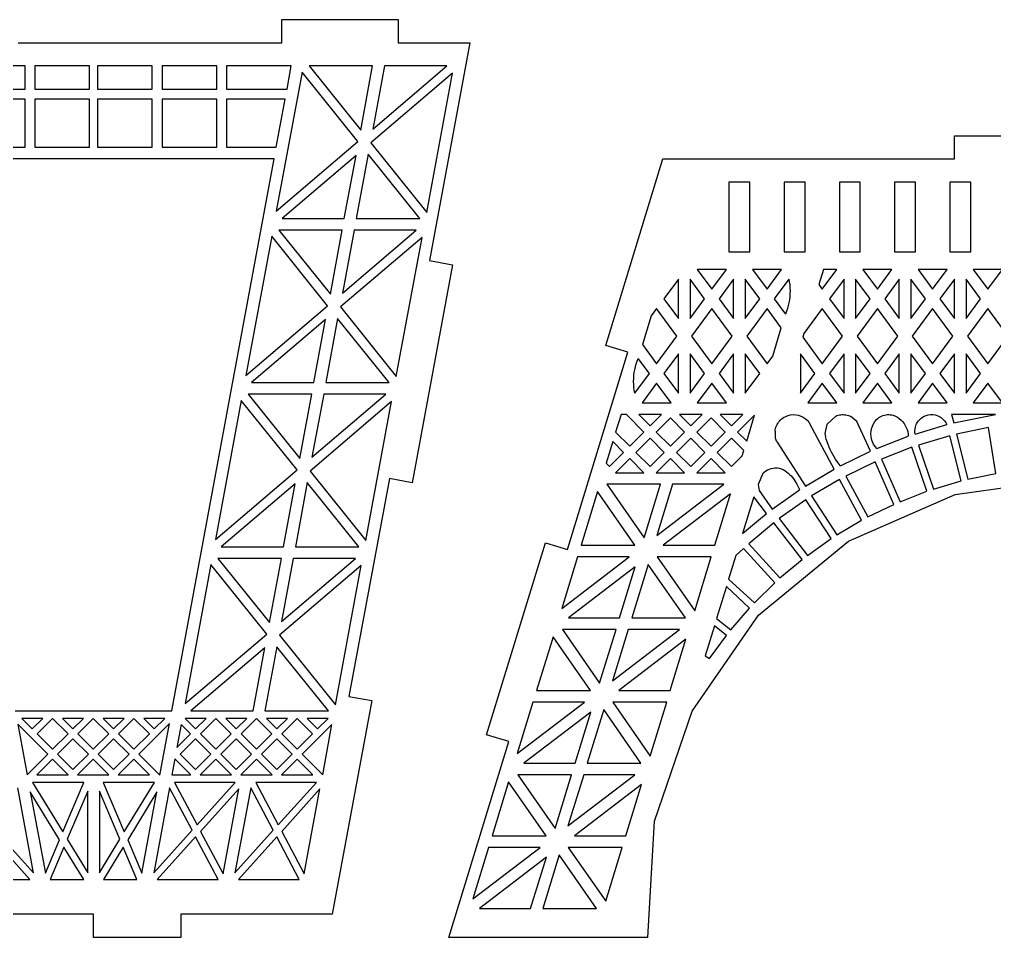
# Model space of a CAD drawing. Extents: x -20.3 to 20.3, y -19.2 to 19.2.
# Drawn here: x 0.85 to 10.15, y -19.24 to -10.48 of the extents above; entities that cross this region are included whole.
import ezdxf

# ---------------------------------------------------------------- set-up
doc = ezdxf.new("R2010")
doc.units = 0
doc.header["$MEASUREMENT"] = 0
doc.layers.get('0').update_dxf_attribs({"linetype": 'CONTINUOUS'})

msp = doc.modelspace()

# ---------------------------------------------------------------- linework, layer by layer
for p, q in [((3.353, -10.7054), (3.353, -10.4837)), ((3.353, -10.4837), (4.4618, -10.4837)), ((4.4618, -10.4837), (4.4618, -10.7054)), ((0.836, -10.7054), (3.353, -10.7054)), ((4.4618, -10.7054), (5.1479, -10.7054)), ((5.1479, -10.7054), (4.7626, -12.7844)), ((0.9026, -10.9272), (0.3814, -10.9272)), ((0.9026, -11.149), (0.9026, -10.9272)), ((1.518, -10.9272), (0.9968, -10.9272)), ((0.9968, -10.9272), (0.9968, -11.149)), ((1.518, -11.149), (1.518, -10.9272)), ((2.1167, -10.9272), (1.5956, -10.9272)), ((1.5956, -10.9272), (1.5956, -11.149)), ((2.1167, -11.149), (2.1167, -10.9272)), ((2.7321, -10.9272), (2.211, -10.9272)), ((2.211, -10.9272), (2.211, -11.149)), ((2.7321, -11.149), (2.7321, -10.9272)), ((2.8263, -10.9272), (2.8263, -11.149)), ((3.4431, -10.9272), (2.8263, -10.9272)), ((3.4029, -11.149), (3.4431, -10.9272)), ((3.6136, -10.9272), (4.1056, -11.5398)), ((4.2193, -10.9272), (3.6136, -10.9272)), ((4.1056, -11.5398), (4.2193, -10.9272)), ((4.3315, -10.9272), (4.2207, -11.5287)), ((4.2207, -11.5287), (4.9261, -10.9272)), ((4.9261, -10.9272), (4.3315, -10.9272)), ((3.5457, -10.9854), (3.3004, -12.3132)), ((4.0793, -11.6493), (3.5457, -10.9854)), ((4.9816, -10.9965), (4.2026, -11.6604)), ((4.7349, -12.3243), (4.9816, -10.9965)), ((0.3814, -11.149), (0.9026, -11.149)), ((0.9968, -11.149), (1.518, -11.149)), ((1.5956, -11.149), (2.1167, -11.149)), ((2.211, -11.149), (2.7321, -11.149)), ((2.8263, -11.149), (3.4029, -11.149)), ((0.9026, -11.2432), (0.3814, -11.2432)), ((0.9026, -11.7034), (0.9026, -11.2432)), ((0.9968, -11.2432), (0.9968, -11.7034)), ((1.518, -11.2432), (0.9968, -11.2432)), ((1.518, -11.7034), (1.518, -11.2432)), ((1.5956, -11.2432), (1.5956, -11.7034)), ((2.1167, -11.2432), (1.5956, -11.2432)), ((2.1167, -11.7034), (2.1167, -11.2432)), ((2.211, -11.2432), (2.211, -11.7034)), ((2.7321, -11.2432), (2.211, -11.2432)), ((2.7321, -11.7034), (2.7321, -11.2432)), ((3.3849, -11.2432), (2.8263, -11.2432)), ((2.8263, -11.2432), (2.8263, -11.7034)), ((3.3004, -11.7034), (3.3849, -11.2432)), ((9.77, -11.8142), (9.77, -11.5925)), ((9.77, -11.5925), (10.8788, -11.5925)), ((0.3814, -11.7034), (0.9026, -11.7034)), ((0.9968, -11.7034), (1.518, -11.7034)), ((1.5956, -11.7034), (2.1167, -11.7034)), ((2.211, -11.7034), (2.7321, -11.7034)), ((2.8263, -11.7034), (3.3004, -11.7034)), ((3.3004, -12.3132), (4.0793, -11.6493)), ((4.2026, -11.6604), (4.7349, -12.3243)), ((4.0613, -11.781), (3.3558, -12.3825)), ((3.949, -12.3825), (4.0613, -11.781)), ((4.1763, -11.7699), (4.0627, -12.3825)), ((4.6683, -12.3825), (4.1763, -11.7699)), ((6.4436, -13.5938), (6.9883, -11.8142)), ((6.9883, -11.8142), (9.77, -11.8142)), ((3.2796, -11.8142), (-0.166, -11.8142)), ((2.3038, -17.081), (3.2796, -11.8142)), ((7.8185, -12.036), (7.6189, -12.036)), ((7.6189, -12.036), (7.6189, -12.7012)), ((7.8185, -12.7012), (7.8185, -12.036)), ((8.3451, -12.036), (8.1456, -12.036)), ((8.1456, -12.036), (8.1456, -12.7012)), ((8.3452, -12.7012), (8.3451, -12.036)), ((8.6723, -12.036), (8.6722, -12.7012)), ((8.8718, -12.036), (8.6723, -12.036)), ((8.8719, -12.7012), (8.8718, -12.036)), ((9.3985, -12.036), (9.1989, -12.036)), ((9.1989, -12.036), (9.1989, -12.7012)), ((9.3985, -12.7012), (9.3985, -12.036)), ((9.9252, -12.036), (9.7256, -12.036)), ((9.7256, -12.036), (9.7256, -12.7012)), ((9.9252, -12.7012), (9.9252, -12.036)), ((3.3558, -12.3825), (3.949, -12.3825)), ((4.0627, -12.3825), (4.6683, -12.3825)), ((3.256, -12.5516), (3.0093, -13.8794)), ((3.7896, -13.2155), (3.256, -12.5516)), ((3.9282, -12.4934), (3.3239, -12.4934)), ((3.3239, -12.4934), (3.8159, -13.106)), ((3.8159, -13.106), (3.9282, -12.4934)), ((4.0419, -12.4934), (3.931, -13.0949)), ((3.931, -13.0949), (4.6351, -12.4934)), ((4.6351, -12.4934), (4.0419, -12.4934)), ((4.6919, -12.5627), (3.9116, -13.2266)), ((4.4452, -13.8905), (4.6919, -12.5627)), ((7.6189, -12.7012), (7.8185, -12.7012)), ((8.1456, -12.7012), (8.3452, -12.7012)), ((8.6722, -12.7012), (8.8719, -12.7012)), ((9.1989, -12.7012), (9.3985, -12.7012)), ((9.7256, -12.7012), (9.9252, -12.7012)), ((4.9816, -12.8246), (4.5963, -14.9036)), ((4.7626, -12.7844), (4.9816, -12.8246)), ((7.3167, -12.8676), (7.4554, -13.0561)), ((7.594, -12.8676), (7.3167, -12.8676)), ((7.4554, -13.0561), (7.594, -12.8676)), ((7.8434, -12.8676), (7.9821, -13.0561)), ((8.1207, -12.8676), (7.8434, -12.8676)), ((7.9821, -13.0561), (8.1207, -12.8676)), ((8.5212, -12.8676), (8.4768, -13.0117)), ((8.5087, -13.0561), (8.6473, -12.8676)), ((8.6473, -12.8676), (8.5212, -12.8676)), ((9.174, -12.8676), (8.8968, -12.8676)), ((8.8968, -12.8676), (9.0354, -13.0561)), ((9.0354, -13.0561), (9.174, -12.8676)), ((9.4235, -12.8676), (9.5621, -13.0561)), ((9.7006, -12.8676), (9.4235, -12.8676)), ((9.5621, -13.0561), (9.7006, -12.8676)), ((9.9502, -12.8676), (10.0887, -13.0561)), ((10.2273, -12.8676), (9.9502, -12.8676)), ((10.0887, -13.0561), (10.2273, -12.8676)), ((7.1366, -12.9604), (6.9979, -13.1489)), ((7.1366, -13.3374), (7.1366, -12.9604)), ((7.3861, -13.149), (7.2474, -12.9605)), ((7.2474, -12.9605), (7.2475, -13.3374)), ((7.6632, -12.9604), (7.5246, -13.1489)), ((7.6633, -13.3374), (7.6632, -12.9604)), ((7.7741, -12.9605), (7.7741, -13.3374)), ((7.9128, -13.1489), (7.7741, -12.9605)), ((8.1899, -12.9604), (8.0513, -13.1489)), ((8.1899, -12.9604), (8.1949, -12.9884)), ((8.1949, -12.9884), (8.1985, -13.0165)), ((8.1985, -13.0165), (8.2008, -13.0448)), ((8.4768, -13.0117), (8.5087, -13.0561)), ((8.7166, -12.9604), (8.578, -13.1489)), ((8.7166, -13.3374), (8.7166, -12.9604)), ((8.8275, -12.9605), (8.8275, -13.3374)), ((8.9661, -13.149), (8.8275, -12.9605)), ((9.2433, -12.9604), (9.1047, -13.1489)), ((9.2433, -13.3374), (9.2433, -12.9604)), ((9.4928, -13.149), (9.3542, -12.9604)), ((9.3542, -12.9604), (9.3542, -13.3374)), ((9.77, -12.9604), (9.6314, -13.1489)), ((9.7699, -13.3374), (9.77, -12.9604)), ((9.8809, -12.9604), (9.8808, -13.3374)), ((10.0194, -13.149), (9.8809, -12.9604)), ((8.201, -13.1015), (8.199, -13.1298)), ((8.2008, -13.0448), (8.2016, -13.0732)), ((8.2016, -13.0732), (8.201, -13.1015)), ((6.9979, -13.1489), (7.1366, -13.3374)), ((7.2475, -13.3374), (7.3861, -13.149)), ((7.5246, -13.1489), (7.6633, -13.3374)), ((7.7741, -13.3374), (7.9128, -13.1489)), ((8.0513, -13.1489), (8.1581, -13.2945)), ((8.1908, -13.186), (8.1847, -13.2137)), ((8.1956, -13.158), (8.1908, -13.186)), ((8.199, -13.1298), (8.1956, -13.158)), ((8.578, -13.1489), (8.7166, -13.3374)), ((8.8275, -13.3374), (8.9661, -13.149)), ((9.1047, -13.1489), (9.2433, -13.3374)), ((9.3542, -13.3374), (9.4928, -13.149)), ((9.6314, -13.1489), (9.7699, -13.3374)), ((9.8808, -13.3374), (10.0194, -13.149)), ((3.0093, -13.8794), (3.7896, -13.2155)), ((3.9116, -13.2266), (4.4452, -13.8905)), ((6.9286, -13.2418), (6.8774, -13.3111)), ((7.1227, -13.5051), (6.9286, -13.2418)), ((7.4553, -13.2418), (7.2613, -13.5051)), ((7.6494, -13.5051), (7.4553, -13.2418)), ((7.982, -13.2418), (7.788, -13.5051)), ((8.1179, -13.4261), (7.982, -13.2418)), ((8.1683, -13.268), (8.1581, -13.2945)), ((8.1771, -13.241), (8.1683, -13.268)), ((8.1847, -13.2137), (8.1771, -13.241)), ((8.5087, -13.2418), (8.3341, -13.4788)), ((8.7028, -13.5051), (8.5087, -13.2418)), ((9.0354, -13.2418), (8.8413, -13.5052)), ((9.2295, -13.5051), (9.0354, -13.2418)), ((9.5621, -13.2418), (9.368, -13.5051)), ((9.7561, -13.5051), (9.5621, -13.2418)), ((10.0888, -13.2418), (9.8947, -13.5051)), ((10.2828, -13.5051), (10.0888, -13.2418)), ((3.7702, -13.3471), (3.0647, -13.9487)), ((3.6593, -13.9487), (3.7702, -13.3471)), ((3.8852, -13.3361), (3.7716, -13.9487)), ((4.3773, -13.9487), (3.8852, -13.3361)), ((6.8774, -13.3111), (6.7942, -13.5855)), ((8.0361, -13.6964), (8.1179, -13.4261)), ((8.3341, -13.4788), (8.323, -13.5162)), ((6.9286, -13.7685), (7.1227, -13.5051)), ((7.2613, -13.5051), (7.4553, -13.7685)), ((7.4553, -13.7685), (7.6494, -13.5051)), ((7.788, -13.5051), (7.982, -13.7685)), ((8.323, -13.5162), (8.5087, -13.7684)), ((8.5087, -13.7684), (8.7028, -13.5051)), ((8.8413, -13.5052), (9.0354, -13.7684)), ((9.0354, -13.7684), (9.2295, -13.5051)), ((9.368, -13.5051), (9.5621, -13.7684)), ((9.5621, -13.7684), (9.7561, -13.5051)), ((9.8947, -13.5051), (10.0888, -13.7684)), ((10.0888, -13.7684), (10.2828, -13.5051)), ((6.079, -15.5425), (6.6556, -13.6576)), ((6.6556, -13.6576), (6.4436, -13.5938)), ((6.7942, -13.5855), (6.9286, -13.7685)), ((7.1366, -13.6728), (6.998, -13.8613)), ((7.1366, -14.0498), (7.1366, -13.6728)), ((7.2475, -13.6729), (7.2474, -14.0498)), ((7.386, -13.8613), (7.2475, -13.6729)), ((7.6633, -13.6728), (7.5247, -13.8613)), ((7.6632, -14.0498), (7.6633, -13.6728)), ((7.7742, -13.6729), (7.7741, -14.0498)), ((7.9127, -13.8613), (7.7742, -13.6729)), ((8.3008, -13.6729), (8.3008, -14.0498)), ((8.4394, -13.8613), (8.3008, -13.6729)), ((8.7166, -13.6729), (8.578, -13.8613)), ((8.7166, -14.0498), (8.7166, -13.6729)), ((8.8275, -13.6729), (8.8275, -14.0498)), ((8.9661, -13.8614), (8.8275, -13.6729)), ((9.2433, -13.6729), (9.1047, -13.8613)), ((9.2433, -14.0498), (9.2433, -13.6729)), ((9.3542, -13.6729), (9.3542, -14.0498)), ((9.4928, -13.8614), (9.3542, -13.6729)), ((9.77, -13.6729), (9.6313, -13.8613)), ((9.77, -14.0498), (9.77, -13.6729)), ((9.8808, -13.6729), (9.8809, -14.0498)), ((10.0195, -13.8614), (9.8808, -13.6729)), ((6.7346, -13.7703), (6.7436, -13.7435)), ((6.7436, -13.7435), (6.7541, -13.7172)), ((6.8594, -13.8613), (6.7541, -13.7172)), ((7.982, -13.7685), (8.0361, -13.6964)), ((6.712, -13.881), (6.7156, -13.8529)), ((6.7156, -13.8529), (6.7205, -13.8251)), ((6.7205, -13.8251), (6.7268, -13.7975)), ((6.7268, -13.7975), (6.7346, -13.7703)), ((3.0647, -13.9487), (3.6593, -13.9487)), ((3.7716, -13.9487), (4.3773, -13.9487)), ((6.7092, -13.9375), (6.7099, -13.9092)), ((6.71, -13.9657), (6.7092, -13.9375)), ((6.7099, -13.9092), (6.712, -13.881)), ((6.7208, -14.0499), (6.8594, -13.8613)), ((6.998, -13.8613), (7.1366, -14.0498)), ((7.2474, -14.0498), (7.386, -13.8613)), ((7.5247, -13.8613), (7.6632, -14.0498)), ((7.7741, -14.0498), (7.9127, -13.8613)), ((8.3008, -14.0498), (8.4394, -13.8613)), ((8.578, -13.8613), (8.7166, -14.0498)), ((8.8275, -14.0498), (8.9661, -13.8614)), ((9.1047, -13.8613), (9.2433, -14.0498)), ((9.3542, -14.0498), (9.4928, -13.8614)), ((9.6313, -13.8613), (9.77, -14.0498)), ((9.8809, -14.0498), (10.0195, -13.8614)), ((6.7122, -13.994), (6.71, -13.9657)), ((6.7158, -14.022), (6.7122, -13.994)), ((6.7208, -14.0499), (6.7158, -14.022)), ((6.9287, -13.9542), (6.7901, -14.1427)), ((7.0673, -14.1427), (6.9287, -13.9542)), ((7.4554, -13.9542), (7.3168, -14.1427)), ((7.5939, -14.1427), (7.4554, -13.9542)), ((8.5087, -13.9542), (8.3701, -14.1427)), ((8.6473, -14.1427), (8.5087, -13.9542)), ((9.0354, -13.9542), (8.8968, -14.1427)), ((9.174, -14.1427), (9.0354, -13.9542)), ((9.562, -13.9542), (9.4234, -14.1427)), ((9.7007, -14.1427), (9.562, -13.9542)), ((10.0887, -13.9542), (9.9501, -14.1427)), ((10.2274, -14.1427), (10.0887, -13.9542)), ((2.9663, -14.1178), (2.7196, -15.4456)), ((3.4986, -14.7817), (2.9663, -14.1178)), ((3.6385, -14.0596), (3.0329, -14.0596)), ((3.0329, -14.0596), (3.5249, -14.6722)), ((3.5249, -14.6722), (3.6385, -14.0596)), ((4.4008, -14.1289), (3.6219, -14.7927)), ((3.7522, -14.0596), (3.6399, -14.6611)), ((3.6399, -14.6611), (4.3454, -14.0596)), ((4.3454, -14.0596), (3.7522, -14.0596)), ((4.1555, -15.4566), (4.4008, -14.1289)), ((6.7901, -14.1427), (7.0673, -14.1427)), ((7.3168, -14.1427), (7.5939, -14.1427)), ((8.3701, -14.1427), (8.6473, -14.1427)), ((8.8968, -14.1427), (9.174, -14.1427)), ((9.4234, -14.1427), (9.7007, -14.1427)), ((9.9501, -14.1427), (10.2274, -14.1427)), ((6.5891, -14.2536), (6.5379, -14.4213)), ((6.6418, -14.2536), (6.5891, -14.2536)), ((6.8081, -14.4199), (6.6418, -14.2536)), ((6.9744, -14.2535), (6.7596, -14.2536)), ((6.7596, -14.2536), (6.8663, -14.3617)), ((6.8663, -14.3617), (6.9744, -14.2535)), ((7.0603, -14.2841), (6.9259, -14.4199)), ((7.1961, -14.4199), (7.0603, -14.2841)), ((7.3625, -14.2536), (7.1477, -14.2535)), ((7.1477, -14.2535), (7.2544, -14.3617)), ((7.2544, -14.3617), (7.3625, -14.2536)), ((7.4484, -14.2841), (7.314, -14.4199)), ((7.5843, -14.4199), (7.4484, -14.2841)), ((7.7505, -14.2536), (7.5358, -14.2536)), ((7.5358, -14.2536), (7.6425, -14.3617)), ((7.6425, -14.3617), (7.7505, -14.2536)), ((7.8628, -14.2577), (7.702, -14.4199)), ((7.788, -14.5058), (7.8628, -14.2577)), ((8.0916, -14.3275), (8.0997, -14.3172)), ((8.0997, -14.3172), (8.1084, -14.3075)), ((8.1084, -14.3075), (8.1179, -14.2985)), ((8.1179, -14.2985), (8.128, -14.2902)), ((8.128, -14.2902), (8.1387, -14.2827)), ((8.1387, -14.2827), (8.1603, -14.2708)), ((8.1603, -14.2708), (8.1834, -14.262)), ((8.1834, -14.262), (8.2074, -14.2563)), ((8.2074, -14.2563), (8.232, -14.2541)), ((8.232, -14.2541), (8.2567, -14.2551)), ((8.2567, -14.2551), (8.281, -14.2596)), ((8.281, -14.2596), (8.3045, -14.2673)), ((8.3045, -14.2673), (8.3267, -14.2781)), ((8.3267, -14.2781), (8.3472, -14.2919)), ((8.3472, -14.2919), (8.3656, -14.3083)), ((8.3656, -14.3083), (8.3817, -14.3271)), ((8.6376, -14.2675), (8.5531, -14.3478)), ((8.6376, -14.2675), (8.6492, -14.263)), ((8.6492, -14.263), (8.661, -14.2593)), ((8.661, -14.2593), (8.6731, -14.2565)), ((8.6731, -14.2565), (8.6854, -14.2546)), ((8.6854, -14.2546), (8.6977, -14.2536)), ((8.6977, -14.2536), (8.7101, -14.2536)), ((8.7101, -14.2536), (8.7225, -14.2544)), ((8.7225, -14.2544), (8.7348, -14.2561)), ((8.7348, -14.2561), (8.7469, -14.2587)), ((8.7469, -14.2587), (8.7588, -14.2621)), ((8.7588, -14.2621), (8.7705, -14.2664)), ((8.7705, -14.2664), (8.7817, -14.2716)), ((8.84, -14.3187), (8.7817, -14.2716)), ((8.9689, -14.6029), (8.84, -14.3187)), ((8.9976, -14.3406), (9.011, -14.3191)), ((9.011, -14.3191), (9.0271, -14.2993)), ((9.0271, -14.2993), (9.0378, -14.2897)), ((9.0378, -14.2897), (9.0492, -14.2811)), ((9.0492, -14.2811), (9.0615, -14.2736)), ((9.0615, -14.2736), (9.0743, -14.2671)), ((9.0743, -14.2671), (9.0877, -14.2619)), ((9.0877, -14.2619), (9.1014, -14.2579)), ((9.1014, -14.2579), (9.1155, -14.2551)), ((9.1155, -14.2551), (9.1298, -14.2536)), ((9.1298, -14.2536), (9.1441, -14.2534)), ((9.1441, -14.2534), (9.1584, -14.2545)), ((9.1584, -14.2545), (9.1726, -14.2569)), ((9.1726, -14.2569), (9.1865, -14.2605)), ((9.1865, -14.2605), (9.2066, -14.2689)), ((9.2066, -14.2689), (9.2257, -14.2792)), ((9.2257, -14.2792), (9.2437, -14.2914)), ((9.2437, -14.2914), (9.2604, -14.3054)), ((9.2604, -14.3054), (9.2756, -14.3209)), ((9.2756, -14.3209), (9.2891, -14.3379)), ((9.4181, -14.326), (9.428, -14.3123)), ((9.428, -14.3123), (9.4393, -14.2998)), ((9.4393, -14.2998), (9.4519, -14.2885)), ((9.4519, -14.2885), (9.4656, -14.2786)), ((9.4656, -14.2786), (9.4803, -14.2702)), ((9.4803, -14.2702), (9.5001, -14.2618)), ((9.5001, -14.2618), (9.5209, -14.2561)), ((9.5209, -14.2561), (9.5422, -14.2533)), ((9.5422, -14.2533), (9.5637, -14.2535)), ((9.5637, -14.2535), (9.585, -14.2566)), ((9.585, -14.2566), (9.6056, -14.2626)), ((9.6056, -14.2626), (9.6253, -14.2714)), ((9.6253, -14.2714), (9.6436, -14.2827)), ((9.6436, -14.2827), (9.6601, -14.2965)), ((9.6601, -14.2965), (9.6746, -14.3123)), ((9.6746, -14.3123), (9.6868, -14.33)), ((9.7437, -14.2536), (9.763, -14.3326)), ((10.1608, -14.2536), (9.7437, -14.2536)), ((9.763, -14.3326), (10.1608, -14.2536)), ((8.0583, -14.4116), (8.0604, -14.3987)), ((8.0583, -14.4116), (8.061, -14.474)), ((8.0604, -14.3987), (8.0634, -14.386)), ((8.0634, -14.386), (8.0673, -14.3735)), ((8.0673, -14.3735), (8.0721, -14.3614)), ((8.0721, -14.3614), (8.0778, -14.3496)), ((8.0778, -14.3496), (8.0843, -14.3383)), ((8.0843, -14.3383), (8.0916, -14.3275)), ((8.3817, -14.3271), (8.395, -14.3479)), ((8.6224, -14.7733), (8.395, -14.3479)), ((8.5531, -14.3478), (8.5351, -14.4337)), ((8.9734, -14.4385), (8.9747, -14.4131)), ((8.9747, -14.4131), (8.9793, -14.388)), ((8.9793, -14.388), (8.9869, -14.3638)), ((8.9869, -14.3638), (8.9976, -14.3406)), ((9.2891, -14.3379), (9.3009, -14.3563)), ((9.3009, -14.3563), (9.3107, -14.3757)), ((9.3107, -14.3757), (9.3185, -14.3959)), ((9.3185, -14.3959), (9.3242, -14.4169)), ((9.3242, -14.4169), (9.3278, -14.4384)), ((9.3924, -14.4056), (9.3941, -14.3888)), ((9.3925, -14.4225), (9.3924, -14.4056)), ((9.3941, -14.3888), (9.3976, -14.3722)), ((9.3943, -14.4393), (9.6965, -14.3492)), ((9.3976, -14.3722), (9.4027, -14.3561)), ((9.4027, -14.3561), (9.4096, -14.3407)), ((9.4096, -14.3407), (9.4181, -14.326)), ((9.6868, -14.33), (9.6965, -14.3492)), ((10.0943, -14.3769), (9.7908, -14.4406)), ((10.1664, -14.8149), (10.0943, -14.3769)), ((6.5101, -14.5114), (6.4477, -14.7179)), ((6.6141, -14.6139), (6.5101, -14.5114)), ((6.5379, -14.4213), (6.6723, -14.5557)), ((6.6723, -14.5557), (6.8081, -14.4199)), ((6.8663, -14.4781), (6.7318, -14.6139)), ((7.0021, -14.6139), (6.8663, -14.4781)), ((6.9259, -14.4199), (7.0603, -14.5557)), ((7.0603, -14.5557), (7.1961, -14.4199)), ((7.2544, -14.4781), (7.12, -14.6139)), ((7.3902, -14.6139), (7.2544, -14.4781)), ((7.314, -14.4199), (7.4484, -14.5557)), ((7.4484, -14.5557), (7.5843, -14.4199)), ((7.6424, -14.4781), (7.508, -14.6139)), ((7.7603, -14.5959), (7.6424, -14.4781)), ((7.702, -14.4199), (7.788, -14.5058)), ((8.061, -14.474), (8.0707, -14.503)), ((8.0707, -14.503), (8.0776, -14.5183)), ((8.5351, -14.4337), (8.5392, -14.4642)), ((8.5467, -14.4894), (8.5392, -14.4642)), ((8.555, -14.5143), (8.5467, -14.4894)), ((8.9752, -14.4639), (8.9734, -14.4385)), ((8.9803, -14.4888), (8.9752, -14.4639)), ((8.9884, -14.5129), (8.9803, -14.4888)), ((9.0298, -14.5765), (9.3292, -14.4601)), ((9.3278, -14.4384), (9.3292, -14.4601)), ((9.3943, -14.4393), (9.3925, -14.4225)), ((9.7256, -14.4559), (9.4276, -14.5446)), ((9.8337, -14.8869), (9.7256, -14.4559)), ((9.7908, -14.4406), (9.8989, -14.8704)), ((7.7436, -14.6472), (7.7603, -14.5959)), ((8.0776, -14.5183), (8.3479, -14.9368)), ((8.5642, -14.5389), (8.555, -14.5143)), ((8.5742, -14.5632), (8.5642, -14.5389)), ((8.585, -14.5871), (8.5742, -14.5632)), ((8.5966, -14.6107), (8.585, -14.5871)), ((8.682, -14.7428), (8.9689, -14.6029)), ((8.9995, -14.5358), (8.9884, -14.5129)), ((9.0134, -14.5571), (8.9995, -14.5358)), ((9.0298, -14.5765), (9.0134, -14.5571)), ((9.3639, -14.5654), (9.0742, -14.6777)), ((9.508, -14.9854), (9.3639, -14.5654)), ((9.4276, -14.5446), (9.5704, -14.9646)), ((6.4782, -14.7498), (6.6141, -14.6139)), ((6.6722, -14.6722), (6.5378, -14.808)), ((6.8081, -14.808), (6.6722, -14.6722)), ((6.7318, -14.6139), (6.8663, -14.7497)), ((6.8663, -14.7497), (7.0021, -14.6139)), ((7.0604, -14.6721), (6.9259, -14.808)), ((7.1962, -14.8079), (7.0604, -14.6721)), ((7.12, -14.6139), (7.2544, -14.7498)), ((7.2544, -14.7498), (7.3902, -14.6139)), ((7.4484, -14.6721), (7.314, -14.8079)), ((7.5842, -14.808), (7.4484, -14.6721)), ((7.508, -14.6139), (7.6424, -14.7498)), ((7.6424, -14.7498), (7.7436, -14.6472)), ((8.6089, -14.6339), (8.5966, -14.6107)), ((8.6221, -14.6566), (8.6089, -14.6339)), ((8.636, -14.6789), (8.6221, -14.6566)), ((8.6506, -14.7007), (8.636, -14.6789)), ((9.0742, -14.6777), (9.2516, -15.0851)), ((2.7196, -15.4456), (3.4986, -14.7817)), ((6.4477, -14.7179), (6.4782, -14.7498)), ((7.9708, -14.7911), (7.9873, -14.7812)), ((7.9873, -14.7812), (8.0048, -14.7733)), ((8.0048, -14.7733), (8.0231, -14.7674)), ((8.0231, -14.7674), (8.0419, -14.7637)), ((8.0419, -14.7637), (8.0611, -14.7621)), ((8.0611, -14.7621), (8.0803, -14.7628)), ((8.0803, -14.7628), (8.0993, -14.7657)), ((8.0993, -14.7657), (8.1178, -14.7708)), ((8.1178, -14.7708), (8.1356, -14.778)), ((8.1356, -14.778), (8.1525, -14.7872)), ((8.1525, -14.7872), (8.1682, -14.7989)), ((8.3479, -14.9368), (8.6224, -14.7733)), ((8.6659, -14.722), (8.6506, -14.7007)), ((8.682, -14.7428), (8.6659, -14.722)), ((9.0132, -14.704), (8.7332, -14.8398)), ((9.1906, -15.1115), (9.0132, -14.704)), ((3.6219, -14.7927), (4.1555, -15.4566)), ((4.3787, -14.8634), (3.9934, -16.9424)), ((4.5963, -14.9036), (4.3787, -14.8634)), ((6.5378, -14.808), (6.8081, -14.808)), ((6.9259, -14.808), (7.1962, -14.8079)), ((7.314, -14.8079), (7.5842, -14.808)), ((7.9418, -14.8163), (7.8975, -14.9217)), ((7.9418, -14.8163), (7.9556, -14.8029)), ((7.9556, -14.8029), (7.9708, -14.7911)), ((8.1682, -14.7989), (8.1833, -14.8115)), ((8.1833, -14.8115), (8.1977, -14.8248)), ((8.1977, -14.8248), (8.2114, -14.8389)), ((8.2114, -14.8389), (8.2244, -14.8537)), ((8.2244, -14.8537), (8.2365, -14.8691)), ((8.2365, -14.8691), (8.2478, -14.8851)), ((8.675, -14.8717), (8.4076, -15.0297)), ((8.8843, -15.2626), (8.675, -14.8717)), ((8.7332, -14.8398), (8.944, -15.2307)), ((9.7778, -15.016), (10.8788, -14.8634)), ((9.8989, -14.8704), (10.1664, -14.8149)), ((3.4805, -14.9133), (2.7751, -15.5149)), ((3.3697, -15.5149), (3.4805, -14.9133)), ((3.5956, -14.9022), (3.4819, -15.5149)), ((4.0876, -15.5149), (3.5956, -14.9022)), ((6.9661, -14.9189), (6.4533, -14.9188)), ((6.4533, -14.9188), (6.8095, -15.4303)), ((6.8095, -15.4303), (6.9661, -14.9189)), ((6.9315, -15.4067), (7.5704, -14.9188)), ((7.0811, -14.9188), (6.9315, -15.4067)), ((7.5704, -14.9188), (7.0811, -14.9188)), ((7.8975, -14.9217), (7.9058, -14.9785)), ((8.0305, -15.1572), (8.2911, -14.9729)), ((8.2478, -14.8851), (8.2583, -14.9017)), ((8.2583, -14.9017), (8.2679, -14.9188)), ((8.2679, -14.9188), (8.2766, -14.9365)), ((8.2766, -14.9365), (8.2843, -14.9545)), ((8.2843, -14.9545), (8.2911, -14.9729)), ((9.5704, -14.9646), (9.8337, -14.8869)), ((6.3646, -14.9868), (6.2079, -15.501)), ((6.7222, -15.501), (6.3646, -14.9868)), ((7.6328, -15.0103), (6.9924, -15.501)), ((7.483, -15.501), (7.6328, -15.0103)), ((7.8559, -15.0394), (7.7492, -15.3873)), ((7.9779, -15.1975), (7.8559, -15.0394)), ((7.9058, -14.9785), (8.0305, -15.1572)), ((8.3521, -15.0658), (8.0984, -15.2446)), ((8.5932, -15.4372), (8.3521, -15.0658)), ((8.4076, -15.0297), (8.6487, -15.4012)), ((8.7599, -15.4624), (9.7778, -15.016)), ((9.2516, -15.0851), (9.508, -14.9854)), ((8.944, -15.2307), (9.1906, -15.1115)), ((7.7492, -15.3873), (7.9779, -15.1975)), ((8.0984, -15.2446), (8.3688, -15.5966)), ((8.0458, -15.2861), (7.8074, -15.4857)), ((8.3161, -15.6368), (8.0458, -15.2861)), ((8.6487, -15.4012), (8.8843, -15.2626)), ((8.3688, -15.5966), (8.5932, -15.4372)), ((2.7751, -15.5149), (3.3697, -15.5149)), ((3.4819, -15.5149), (4.0876, -15.5149)), ((5.307, -17.3083), (5.867, -15.4774)), ((5.867, -15.4774), (6.079, -15.5425)), ((6.2079, -15.501), (6.7222, -15.501)), ((6.9924, -15.501), (7.483, -15.501)), ((7.7575, -15.53), (7.6855, -15.598)), ((8.0555, -15.8585), (7.7575, -15.53)), ((7.8074, -15.4857), (8.1054, -15.8128)), ((7.9018, -16.1689), (8.7599, -15.4624)), ((3.3489, -15.6257), (2.7432, -15.6257)), ((2.7432, -15.6257), (3.2352, -16.2383)), ((3.2352, -16.2383), (3.3489, -15.6257)), ((3.4611, -15.6257), (3.3502, -16.2273)), ((3.3502, -16.2273), (4.0557, -15.6257)), ((4.0557, -15.6257), (3.4611, -15.6257)), ((6.1733, -15.6118), (6.0236, -16.1025)), ((6.0236, -16.1025), (6.6653, -15.6119)), ((6.6653, -15.6119), (6.1733, -15.6118)), ((7.4498, -15.6119), (6.9342, -15.6118)), ((6.9342, -15.6118), (7.2918, -16.1261)), ((7.2918, -16.1261), (7.4498, -15.6119)), ((7.6855, -15.598), (7.6161, -15.8226)), ((2.6753, -15.6839), (2.4299, -17.0117)), ((3.2089, -16.3478), (2.6753, -15.6839)), ((4.1112, -15.695), (3.3322, -16.3589)), ((3.8658, -17.0228), (4.1112, -15.695)), ((6.7249, -15.7061), (6.0874, -16.194)), ((6.5752, -16.194), (6.7249, -15.7061)), ((6.8483, -15.6825), (6.6917, -16.194)), ((7.2031, -16.194), (6.8483, -15.6825)), ((8.1054, -15.8128), (8.3161, -15.6368)), ((7.5953, -15.8932), (7.5011, -16.2009)), ((7.8157, -16.0997), (7.5953, -15.8932)), ((7.6161, -15.8226), (7.8614, -16.0512)), ((7.8614, -16.0512), (8.0555, -15.8585)), ((7.2682, -17.0822), (7.9018, -16.1689)), ((7.6369, -16.3076), (7.8157, -16.0997)), ((6.0874, -16.194), (6.5752, -16.194)), ((6.6917, -16.194), (7.2031, -16.194)), ((7.4803, -16.2688), (7.393, -16.5544)), ((7.5953, -16.3603), (7.4803, -16.2688)), ((7.5011, -16.2009), (7.6369, -16.3076)), ((2.4299, -17.0117), (3.2089, -16.3478)), ((3.3322, -16.3589), (3.8658, -17.0228)), ((6.542, -16.3049), (6.0292, -16.3048)), ((6.0292, -16.3048), (6.3853, -16.8163)), ((6.3853, -16.8163), (6.542, -16.3049)), ((6.657, -16.3049), (6.5073, -16.7927)), ((6.5073, -16.7927), (7.1463, -16.3049)), ((7.1463, -16.3049), (6.657, -16.3049)), ((7.4346, -16.5821), (7.5953, -16.3603)), ((5.9405, -16.3728), (5.7838, -16.887)), ((6.298, -16.8869), (5.9405, -16.3728)), ((7.2087, -16.3964), (6.5683, -16.887)), ((7.0589, -16.887), (7.2087, -16.3964)), ((3.1909, -16.4795), (2.4854, -17.081)), ((3.08, -17.081), (3.1909, -16.4795)), ((3.3059, -16.4684), (3.1922, -17.081)), ((3.7979, -17.081), (3.3059, -16.4684)), ((7.393, -16.5544), (7.4346, -16.5821)), ((5.7838, -16.887), (6.298, -16.8869)), ((6.5683, -16.887), (7.0589, -16.887)), ((4.211, -16.9826), (3.834, -19.0214)), ((3.9934, -16.9424), (4.211, -16.9826)), ((5.7492, -16.9979), (5.5995, -17.4885)), ((5.5995, -17.4885), (6.2412, -16.9979)), ((6.2412, -16.9979), (5.7492, -16.9979)), ((7.0257, -16.9978), (6.5101, -16.9978)), ((6.5101, -16.9978), (6.8677, -17.5121)), ((6.8677, -17.5121), (7.0257, -16.9978)), ((0.8097, -17.081), (2.3038, -17.081)), ((2.4854, -17.081), (3.08, -17.081)), ((3.1922, -17.081), (3.7979, -17.081)), ((6.3008, -17.0921), (5.6633, -17.5799)), ((6.1511, -17.58), (6.3008, -17.0921)), ((6.4242, -17.0685), (6.2676, -17.58)), ((6.779, -17.58), (6.4242, -17.0685)), ((6.9071, -18.1334), (7.2682, -17.0822)), ((1.1188, -17.4941), (0.8333, -17.2085)), ((0.8333, -17.2085), (0.922, -17.6909)), ((1.0717, -17.1531), (0.8721, -17.1531)), ((0.8721, -17.1531), (0.9719, -17.2529)), ((0.9719, -17.2529), (1.0717, -17.1531)), ((1.1659, -17.1531), (1.019, -17.3)), ((1.3128, -17.3), (1.1659, -17.1531)), ((1.4597, -17.1531), (1.2602, -17.1531)), ((1.2602, -17.1531), (1.36, -17.2529)), ((1.36, -17.2529), (1.4597, -17.1531)), ((1.554, -17.1531), (1.4071, -17.3)), ((1.7009, -17.3), (1.554, -17.1531)), ((1.8478, -17.1531), (1.6482, -17.1531)), ((1.6482, -17.1531), (1.748, -17.2529)), ((1.748, -17.2529), (1.8478, -17.1531)), ((1.9421, -17.1531), (1.7952, -17.3)), ((2.089, -17.3), (1.9421, -17.1531)), ((2.2816, -17.2016), (1.9892, -17.4941)), ((2.2359, -17.1531), (2.0363, -17.1531)), ((2.0363, -17.1531), (2.1361, -17.2529)), ((2.1361, -17.2529), (2.2359, -17.1531)), ((2.1902, -17.695), (2.2816, -17.2016)), ((2.6295, -17.1531), (2.4299, -17.1531)), ((2.4299, -17.1531), (2.5297, -17.2529)), ((2.5297, -17.2529), (2.6295, -17.1531)), ((2.7238, -17.1531), (2.5769, -17.3)), ((2.8707, -17.3), (2.7238, -17.1531)), ((3.0176, -17.1531), (2.818, -17.1531)), ((2.818, -17.1531), (2.9178, -17.2529)), ((2.9178, -17.2529), (3.0176, -17.1531)), ((3.1119, -17.1531), (2.9649, -17.3)), ((3.2588, -17.3), (3.1119, -17.1531)), ((3.2061, -17.1531), (3.3059, -17.2529)), ((3.4057, -17.1531), (3.2061, -17.1531)), ((3.3059, -17.2529), (3.4057, -17.1531)), ((3.4999, -17.1531), (3.353, -17.3)), ((3.6469, -17.3), (3.4999, -17.1531)), ((3.7938, -17.1531), (3.5942, -17.1531)), ((3.5942, -17.1531), (3.694, -17.2529)), ((3.694, -17.2529), (3.7938, -17.1531)), ((1.019, -17.3), (1.1659, -17.4469)), ((1.1659, -17.4469), (1.3128, -17.3)), ((1.4071, -17.3), (1.554, -17.4469)), ((1.554, -17.4469), (1.7009, -17.3)), ((1.7952, -17.3), (1.9421, -17.4469)), ((1.9421, -17.4469), (2.089, -17.3)), ((2.3925, -17.2099), (2.3523, -17.4303)), ((2.3523, -17.4303), (2.4826, -17.3)), ((2.4826, -17.3), (2.3925, -17.2099)), ((2.5769, -17.3), (2.7238, -17.4469)), ((2.7238, -17.4469), (2.8707, -17.3)), ((2.9649, -17.3), (3.1119, -17.4469)), ((3.1119, -17.4469), (3.2588, -17.3)), ((3.353, -17.3), (3.4999, -17.4469)), ((3.4999, -17.4469), (3.6469, -17.3)), ((3.8312, -17.2113), (3.5471, -17.4941)), ((3.7425, -17.6895), (3.8312, -17.2113)), ((1.36, -17.3471), (1.213, -17.4941)), ((1.5069, -17.4941), (1.36, -17.3471)), ((1.748, -17.3471), (1.6011, -17.4941)), ((1.8949, -17.4941), (1.748, -17.3471)), ((2.5297, -17.3471), (2.3828, -17.4941)), ((2.6767, -17.4941), (2.5297, -17.3471)), ((2.9178, -17.3471), (2.7709, -17.4941)), ((3.0647, -17.4941), (2.9178, -17.3471)), ((3.3059, -17.3471), (3.159, -17.4941)), ((3.4528, -17.4941), (3.3059, -17.3471)), ((4.9467, -19.2432), (5.5191, -17.372)), ((5.5191, -17.372), (5.307, -17.3083)), ((0.922, -17.6909), (1.1188, -17.4941)), ((1.1659, -17.5412), (1.0162, -17.6909)), ((1.3156, -17.6909), (1.1659, -17.5412)), ((1.213, -17.4941), (1.36, -17.641)), ((1.36, -17.641), (1.5069, -17.4941)), ((1.554, -17.5412), (1.4043, -17.6909)), ((1.7037, -17.6909), (1.554, -17.5412)), ((1.6011, -17.4941), (1.748, -17.641)), ((1.748, -17.641), (1.8949, -17.4941)), ((1.9421, -17.5412), (1.7924, -17.6909)), ((2.0918, -17.6909), (1.9421, -17.5412)), ((1.9892, -17.4941), (2.1902, -17.695)), ((2.3329, -17.537), (2.3038, -17.6909)), ((2.4854, -17.6909), (2.3329, -17.537)), ((2.3828, -17.4941), (2.5297, -17.641)), ((2.5297, -17.641), (2.6767, -17.4941)), ((2.7238, -17.5412), (2.5741, -17.6909)), ((2.8735, -17.6909), (2.7238, -17.5412)), ((2.7709, -17.4941), (2.9178, -17.641)), ((2.9178, -17.641), (3.0647, -17.4941)), ((3.1119, -17.5412), (2.9622, -17.6909)), ((3.2615, -17.6909), (3.1119, -17.5412)), ((3.159, -17.4941), (3.3059, -17.641)), ((3.3059, -17.641), (3.4528, -17.4941)), ((3.4999, -17.5412), (3.3502, -17.6909)), ((3.6496, -17.6909), (3.4999, -17.5412)), ((3.5471, -17.4941), (3.7425, -17.6895)), ((5.6633, -17.5799), (6.1511, -17.58)), ((6.2676, -17.58), (6.779, -17.58)), ((1.4653, -17.7629), (0.9746, -17.7629)), ((0.9746, -17.7629), (1.2643, -18.2356)), ((1.0162, -17.6909), (1.3156, -17.6909)), ((1.2643, -18.2356), (1.4653, -17.7629)), ((1.4043, -17.6909), (1.7037, -17.6909)), ((1.6482, -17.7629), (1.8492, -18.2356)), ((2.1389, -17.7629), (1.6482, -17.7629)), ((1.7924, -17.6909), (2.0918, -17.6909)), ((1.8492, -18.2356), (2.1389, -17.7629)), ((2.3038, -17.6909), (2.4854, -17.6909)), ((2.3288, -17.7629), (2.5436, -18.1677)), ((2.9081, -17.7629), (2.3288, -17.7629)), ((2.5436, -18.1677), (2.9081, -17.7629)), ((2.5741, -17.6909), (2.8735, -17.6909)), ((2.9622, -17.6909), (3.2615, -17.6909)), ((3.1035, -17.7629), (3.3184, -18.1677)), ((3.6829, -17.7629), (3.1035, -17.7629)), ((3.3184, -18.1677), (3.6829, -17.7629)), ((3.3502, -17.6909), (3.6496, -17.6909)), ((5.5163, -17.7588), (5.3597, -18.273)), ((5.8739, -18.273), (5.5163, -17.7588)), ((6.1178, -17.6908), (5.6051, -17.6909)), ((5.6051, -17.6909), (5.9612, -18.2023)), ((5.9612, -18.2023), (6.1178, -17.6908)), ((6.2329, -17.6909), (6.0832, -18.1787)), ((6.0832, -18.1787), (6.7221, -17.6909)), ((6.7221, -17.6909), (6.2329, -17.6909)), ((0.983, -18.6264), (0.8333, -17.8156)), ((0.9525, -17.8544), (1.0966, -18.6292)), ((1.2311, -18.3118), (0.9525, -17.8544)), ((1.5013, -17.8475), (1.3059, -18.3063)), ((1.5013, -18.625), (1.5013, -17.8475)), ((1.8076, -18.3063), (1.6122, -17.8475)), ((1.6122, -17.8475), (1.6122, -18.625)), ((2.1611, -17.8544), (1.8825, -18.3118)), ((2.0169, -18.6292), (2.1611, -17.8544)), ((2.2803, -17.8156), (2.1306, -18.6264)), ((2.4965, -18.2203), (2.2803, -17.8156)), ((2.9414, -17.8253), (2.5769, -18.2314)), ((2.7917, -18.6361), (2.9414, -17.8253)), ((3.0564, -17.8156), (2.9053, -18.6264)), ((3.2712, -18.2203), (3.0564, -17.8156)), ((3.7162, -17.8253), (3.3516, -18.2314)), ((3.5665, -18.6361), (3.7162, -17.8253)), ((6.7845, -17.7823), (6.1442, -18.2729)), ((6.6348, -18.2729), (6.7845, -17.7823)), ((6.8455, -19.2432), (6.9071, -18.1334)), ((0.6171, -18.2203), (0.983, -18.6264)), ((2.1306, -18.6264), (2.4965, -18.2203)), ((2.5769, -18.2314), (2.7917, -18.6361)), ((2.9053, -18.6264), (3.2712, -18.2203)), ((3.3516, -18.2314), (3.5665, -18.6361)), ((0.9497, -18.6888), (0.5838, -18.2841)), ((1.0966, -18.6292), (1.2311, -18.3118)), ((1.3059, -18.3063), (1.5013, -18.625)), ((1.6122, -18.625), (1.8076, -18.3063)), ((1.8825, -18.3118), (2.0169, -18.6292)), ((2.5297, -18.2841), (2.1638, -18.6888)), ((2.7446, -18.6888), (2.5297, -18.2841)), ((3.3045, -18.2841), (2.9386, -18.6888)), ((3.5193, -18.6888), (3.3045, -18.2841)), ((5.3597, -18.273), (5.8739, -18.273)), ((6.1442, -18.2729), (6.6348, -18.2729)), ((1.274, -18.3811), (1.1437, -18.6888)), ((1.4625, -18.6888), (1.274, -18.3811)), ((1.8395, -18.3811), (1.651, -18.6888)), ((1.9698, -18.6888), (1.8395, -18.3811)), ((5.325, -18.3839), (5.1754, -18.8745)), ((5.1754, -18.8745), (5.8171, -18.3839)), ((5.8171, -18.3839), (5.325, -18.3839)), ((6.6016, -18.3838), (6.086, -18.3838)), ((6.086, -18.3838), (6.4436, -18.898)), ((6.4436, -18.898), (6.6016, -18.3838)), ((5.8767, -18.4781), (5.2392, -18.966)), ((5.727, -18.9659), (5.8767, -18.4781)), ((6.0001, -18.4545), (5.8435, -18.966)), ((6.3548, -18.966), (6.0001, -18.4545)), ((0.369, -18.6888), (0.9497, -18.6888)), ((1.1437, -18.6888), (1.4625, -18.6888)), ((1.651, -18.6888), (1.9698, -18.6888)), ((2.1638, -18.6888), (2.7446, -18.6888)), ((2.9386, -18.6888), (3.5193, -18.6888)), ((5.2392, -18.966), (5.727, -18.9659)), ((5.8435, -18.966), (6.3548, -18.966)), ((1.5568, -19.0214), (0.3371, -19.0214)), ((1.5568, -19.2432), (1.5568, -19.0214)), ((3.834, -19.0214), (2.3884, -19.0214)), ((2.3884, -19.0214), (2.3884, -19.2432)), ((2.3884, -19.2432), (1.5568, -19.2432)), ((6.8455, -19.2432), (4.9467, -19.2432))]:
    msp.add_line(p, q)

doc.saveas('drawing.dxf')
